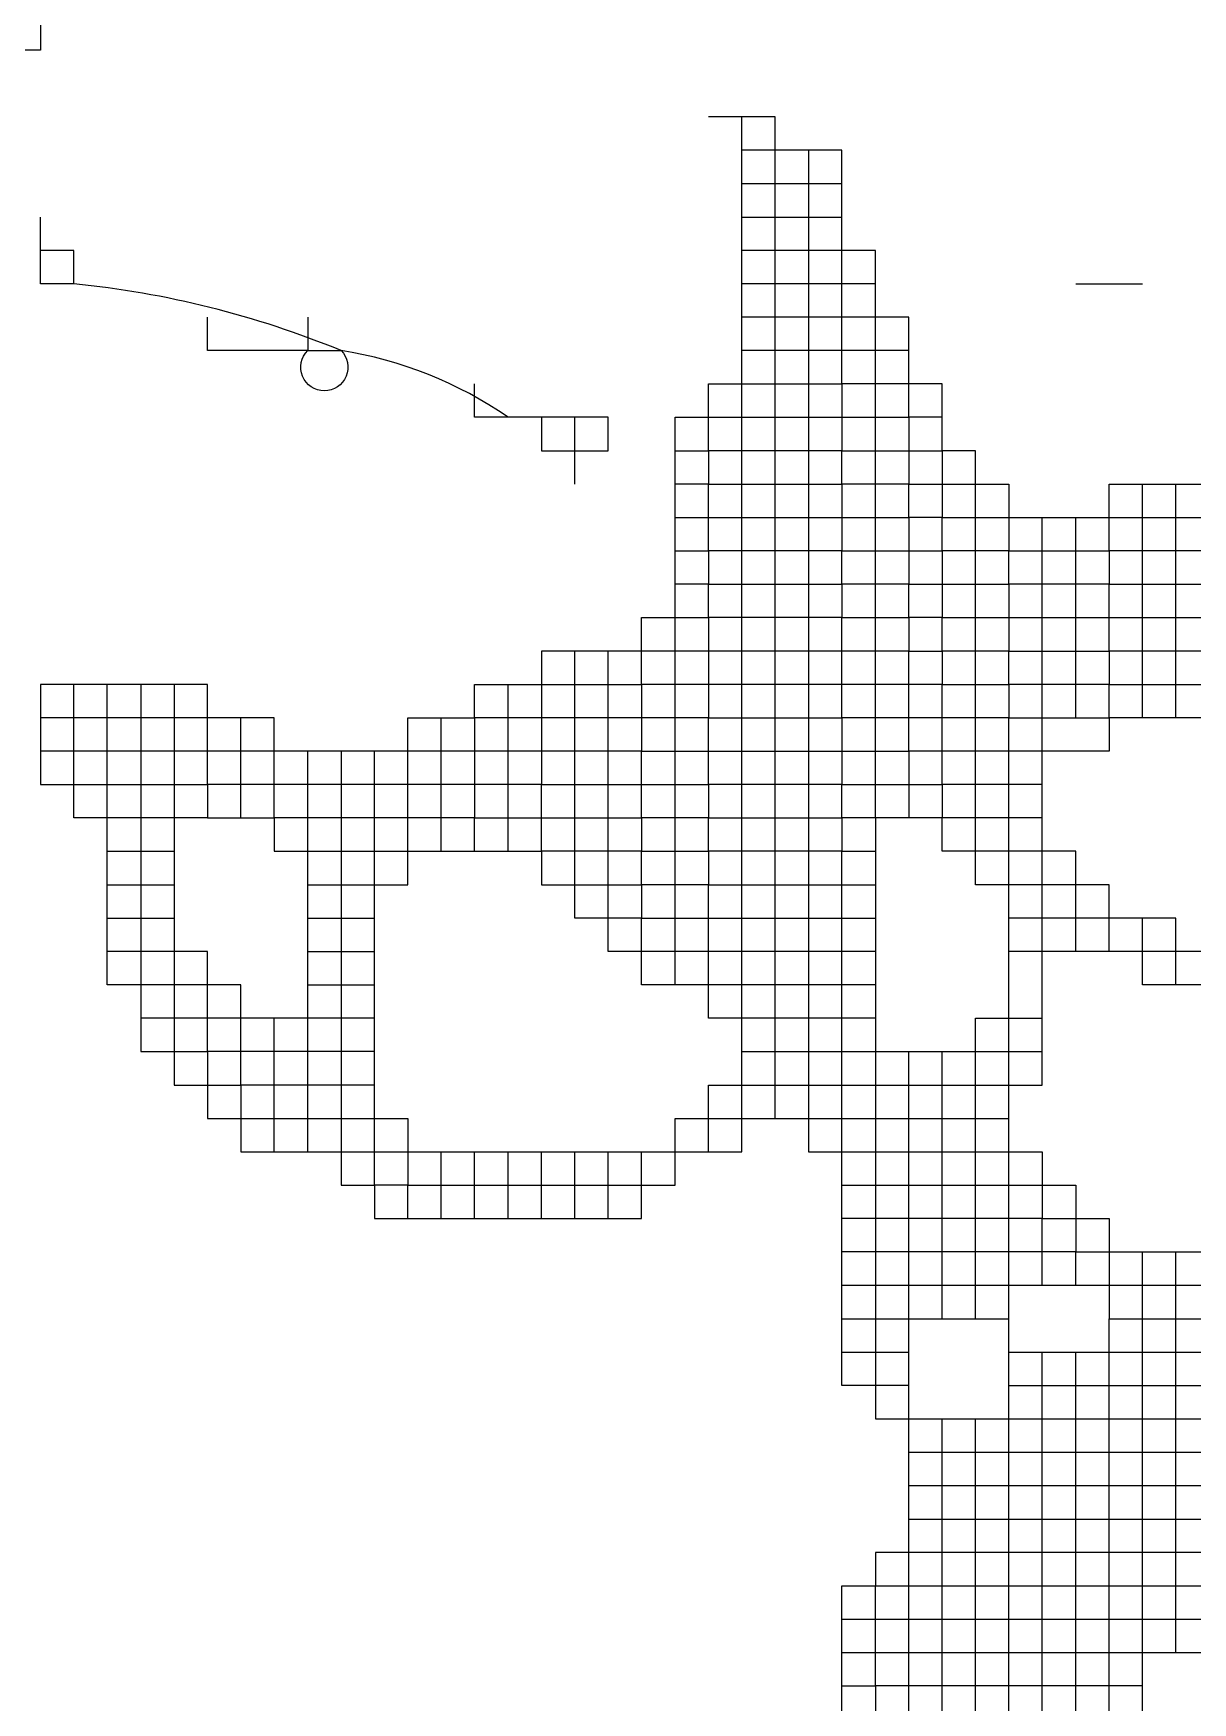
# Model space of a CAD drawing. Header units: millimetres. Extents: x 0 to 594, y 0 to 420.
# Drawn here: x 499.65 to 503.95, y 108.32 to 114.51 of the extents above; entities that cross this region are included whole.
import ezdxf
from ezdxf.enums import TextEntityAlignment as Align

# ---------------------------------------------------------------- set-up
doc = ezdxf.new("R2010")
doc.units = ezdxf.units.MM
doc.layers.add('TEXT', color=255, linetype='Continuous')
doc.styles.add('ECL', font='', dxfattribs={"width": 0.7, "height": 3})
doc.styles.get('ECL').set_extended_font_data('FangSong_GB2312')

# ---------------------------------------------------------------- blocks, each defined once
blk = doc.blocks.new('*U68')
at = {"color": 15, "linetype": 'Continuous'}
blk.add_lwpolyline([(-27.885, 8.2855), (-27.885, 8.137), (-28.0335, 8.137)], dxfattribs=at)
at = {"color": 145, "linetype": 'Continuous'}
for points in [[(-24.1725, 5.761), (-24.1725, 5.9095), (-24.1725, 6.058), (-24.1725, 6.2065), (-24.1725, 6.355), (-24.1725, 6.5035), (-24.1725, 6.652), (-24.1725, 6.8005), (-24.1725, 6.949), (-24.1725, 7.0975), (-24.1725, 7.246), (-24.321, 7.246), (-24.321, 7.3945), (-24.321, 7.543), (-24.321, 7.6915), (-24.618, 7.6915), (-24.618, 7.84), (-24.915, 7.84)], [(-27.4395, 5.3155), (-27.4395, 5.167), (-27.4395, 5.0185), (-27.4395, 4.87), (-27.4395, 4.7215), (-27.4395, 4.573), (-27.4395, 4.4245), (-27.4395, 4.276), (-27.4395, 4.1275), (-27.4395, 3.979), (-27.4395, 3.8305), (-27.4395, 3.682), (-27.291, 3.682), (-27.291, 3.5335), (-27.1425, 3.5335), (-27.1425, 3.385), (-26.994, 3.385), (-26.994, 3.2365), (-26.8455, 3.2365), (-26.697, 3.2365), (-26.5485, 3.2365), (-26.5485, 3.088), (-26.4, 3.088), (-26.4, 2.9395), (-26.2515, 2.9395), (-26.103, 2.9395), (-25.9545, 2.9395), (-25.806, 2.9395), (-25.6575, 2.9395), (-25.509, 2.9395), (-25.3605, 2.9395), (-25.212, 2.9395), (-25.212, 3.088), (-25.0635, 3.088), (-25.0635, 3.2365), (-25.0635, 3.385), (-24.915, 3.385), (-24.915, 3.5335), (-24.7665, 3.5335), (-24.618, 3.5335), (-24.4695, 3.5335), (-24.321, 3.5335), (-24.1725, 3.5335), (-24.024, 3.5335), (-23.8755, 3.5335), (-23.727, 3.5335), (-23.727, 3.682), (-23.5785, 3.682), (-23.43, 3.682)], [(-27.588, 4.276), (-27.4395, 4.276), (-27.291, 4.276)], [(-26.103, 2.9395), (-26.103, 3.088), (-26.103, 3.2365)], [(-25.509, 2.9395), (-25.509, 3.088), (-25.509, 3.2365)], [(-24.321, 2.3455), (-24.1725, 2.3455), (-24.024, 2.3455)]]:
    blk.add_lwpolyline(points, dxfattribs=at)
at = {"color": 251, "linetype": 'Continuous'}
for points in [[(-24.915, 3.2365), (-24.7665, 3.2365), (-24.7665, 3.385), (-24.7665, 3.5335), (-24.7665, 3.682), (-24.7665, 3.8305), (-24.7665, 3.979), (-24.7665, 4.1275), (-24.7665, 4.276), (-24.7665, 4.4245), (-24.7665, 4.573), (-24.7665, 4.7215), (-24.7665, 4.87), (-24.7665, 5.0185), (-24.7665, 5.167), (-24.7665, 5.3155), (-24.7665, 5.464), (-24.7665, 5.6125), (-24.7665, 5.761), (-24.7665, 5.9095), (-24.7665, 6.058), (-24.7665, 6.2065), (-24.7665, 6.355), (-24.7665, 6.5035), (-24.7665, 6.652), (-24.7665, 6.8005), (-24.7665, 6.949), (-24.7665, 7.0975), (-24.7665, 7.246), (-24.7665, 7.3945), (-24.7665, 7.543), (-24.7665, 7.6915), (-24.7665, 7.84)], [(-24.4695, 7.6915), (-24.4695, 7.543), (-24.4695, 7.3945), (-24.4695, 7.246), (-24.4695, 7.0975), (-24.4695, 6.949), (-24.4695, 6.8005), (-24.4695, 6.652), (-24.4695, 6.5035), (-24.4695, 6.355), (-24.4695, 6.2065), (-24.4695, 6.058), (-24.4695, 5.9095), (-24.4695, 5.761), (-24.4695, 5.6125), (-24.4695, 5.464), (-24.4695, 5.3155), (-24.4695, 5.167), (-24.4695, 5.0185), (-24.4695, 4.87), (-24.4695, 4.7215), (-24.4695, 4.573), (-24.4695, 4.4245), (-24.4695, 4.276), (-24.4695, 4.1275), (-24.4695, 3.979), (-24.4695, 3.8305), (-24.4695, 3.682), (-24.4695, 3.5335), (-24.4695, 3.385), (-24.4695, 3.2365), (-24.321, 3.2365), (-24.1725, 3.2365), (-24.024, 3.2365), (-23.8755, 3.2365), (-23.727, 3.2365), (-23.5785, 3.2365), (-23.43, 3.2365), (-23.43, 3.088), (-23.2815, 3.088), (-23.2815, 2.9395), (-23.133, 2.9395), (-23.133, 2.791), (-22.3905, 2.791)], [(-23.5785, 0.712), (-23.5785, 0.8605), (-23.5785, 1.009), (-23.5785, 1.1575), (-23.5785, 1.306), (-23.5785, 1.4545), (-23.5785, 1.603), (-23.5785, 1.7515), (-23.5785, 1.9), (-23.5785, 2.0485), (-23.5785, 2.197), (-23.5785, 2.3455), (-23.5785, 2.494), (-23.5785, 2.6425), (-23.5785, 2.791), (-23.5785, 2.9395), (-23.5785, 3.088), (-23.5785, 3.2365), (-23.5785, 3.385), (-23.5785, 3.5335), (-23.5785, 3.682), (-23.5785, 3.8305), (-23.5785, 3.979), (-23.5785, 4.1275), (-23.5785, 4.276), (-23.5785, 4.4245), (-23.5785, 4.573), (-23.727, 4.573), (-23.727, 4.7215), (-23.727, 4.87), (-23.727, 5.0185), (-23.727, 5.167), (-23.727, 5.3155), (-23.727, 5.464), (-23.727, 5.6125), (-23.727, 5.761), (-23.727, 5.9095), (-23.727, 6.058), (-23.727, 6.2065), (-23.727, 6.355), (-23.8755, 6.355), (-23.8755, 6.5035), (-23.8755, 6.652), (-24.024, 6.652), (-24.024, 6.8005), (-24.024, 6.949), (-24.1725, 6.949), (-24.321, 6.949), (-24.321, 7.0975), (-24.4695, 7.0975), (-24.618, 7.0975), (-24.7665, 7.0975)], [(-22.6875, 5.464), (-22.836, 5.464), (-22.9845, 5.464), (-23.133, 5.464), (-23.133, 5.3155), (-23.2815, 5.3155), (-23.43, 5.3155), (-23.5785, 5.3155), (-23.5785, 5.464), (-23.727, 5.464), (-23.8755, 5.464), (-23.8755, 5.6125), (-24.024, 5.6125), (-24.024, 5.761), (-24.1725, 5.761), (-24.321, 5.761), (-24.321, 5.9095), (-24.4695, 5.9095), (-24.618, 5.9095), (-24.7665, 5.9095), (-24.915, 5.9095), (-24.915, 5.761), (-25.0635, 5.761)], [(-24.1725, 3.8305), (-24.321, 3.8305), (-24.4695, 3.8305), (-24.618, 3.8305), (-24.7665, 3.8305), (-24.915, 3.8305), (-24.915, 3.979), (-25.0635, 3.979), (-25.212, 3.979), (-25.212, 4.1275), (-25.3605, 4.1275), (-25.3605, 4.276), (-25.509, 4.276), (-25.509, 4.4245), (-25.509, 4.573), (-25.509, 4.7215), (-25.509, 4.87), (-25.509, 5.0185), (-25.509, 5.167), (-25.509, 5.3155), (-25.509, 5.464)], [(-26.994, 4.7215), (-26.994, 4.87), (-26.994, 5.0185), (-26.994, 5.167)], [(-26.103, 4.573), (-26.103, 4.7215), (-26.103, 4.87), (-26.103, 5.0185), (-26.103, 5.167)], [(-26.697, 4.4245), (-26.5485, 4.4245), (-26.4, 4.4245), (-26.2515, 4.4245), (-26.2515, 4.573), (-26.2515, 4.7215), (-26.2515, 4.87), (-26.2515, 5.0185)], [(-26.697, 3.2365), (-26.697, 3.385), (-26.697, 3.5335), (-26.697, 3.682), (-26.697, 3.8305), (-26.697, 3.979), (-26.697, 4.1275), (-26.697, 4.276), (-26.697, 4.4245), (-26.697, 4.573), (-26.697, 4.7215), (-26.697, 4.87), (-26.697, 5.0185)], [(-24.024, 1.7515), (-23.8755, 1.7515), (-23.727, 1.7515), (-23.5785, 1.7515), (-23.43, 1.7515), (-23.2815, 1.7515), (-23.133, 1.7515), (-22.9845, 1.7515), (-22.836, 1.7515), (-22.6875, 1.7515)], [(-23.2815, 4.4245), (-23.2815, 4.573), (-23.43, 4.573), (-23.5785, 4.573), (-23.5785, 4.7215), (-23.727, 4.7215), (-23.8755, 4.7215), (-24.024, 4.7215), (-24.1725, 4.7215), (-24.321, 4.7215), (-24.321, 4.87), (-24.4695, 4.87), (-24.618, 4.87), (-24.7665, 4.87), (-24.915, 4.87), (-24.915, 4.7215), (-25.0635, 4.7215), (-25.212, 4.7215), (-25.212, 4.573), (-25.3605, 4.573), (-25.509, 4.573), (-25.6575, 4.573), (-25.6575, 4.4245), (-25.509, 4.4245), (-25.3605, 4.4245), (-25.212, 4.4245), (-25.212, 4.276), (-25.0635, 4.276), (-24.915, 4.276), (-24.915, 4.4245), (-25.0635, 4.4245), (-25.212, 4.4245), (-25.212, 4.573), (-25.0635, 4.573), (-24.915, 4.573), (-24.915, 4.7215), (-24.7665, 4.7215), (-24.618, 4.7215), (-24.4695, 4.7215), (-24.321, 4.7215), (-24.321, 4.573), (-24.1725, 4.573)], [(-24.1725, 4.7215), (-24.1725, 4.573), (-24.1725, 4.4245), (-24.1725, 4.276), (-24.1725, 4.1275), (-24.1725, 3.979), (-24.1725, 3.8305), (-24.1725, 3.682), (-24.1725, 3.5335), (-24.1725, 3.385), (-24.1725, 3.2365), (-24.1725, 3.088), (-24.1725, 2.9395), (-24.1725, 2.791), (-24.1725, 2.6425), (-24.1725, 2.494), (-24.1725, 2.3455), (-24.1725, 2.197), (-24.1725, 2.0485), (-24.024, 2.0485), (-23.5785, 2.0485), (-23.43, 2.0485), (-23.2815, 2.0485), (-23.133, 2.0485), (-22.9845, 2.0485), (-22.836, 2.0485), (-22.6875, 2.0485)], [(-23.5785, 2.197), (-23.43, 2.197), (-23.2815, 2.197), (-23.133, 2.197), (-22.9845, 2.197), (-22.836, 2.197), (-22.6875, 2.197), (-22.539, 2.197), (-22.3905, 2.197), (-22.3905, 2.3455), (-22.242, 2.3455), (-22.0935, 2.3455), (-22.0935, 2.197), (-21.945, 2.197), (-21.7965, 2.197), (-21.648, 2.197), (-21.648, 2.3455), (-21.4995, 2.3455), (-21.351, 2.3455), (-21.2025, 2.3455)], [(-24.321, 1.1575), (-24.1725, 1.1575), (-24.1725, 1.306), (-24.024, 1.306), (-23.8755, 1.306), (-23.727, 1.306), (-23.5785, 1.306), (-23.43, 1.306), (-23.2815, 1.306), (-23.133, 1.306), (-22.9845, 1.306), (-22.836, 1.306), (-22.6875, 1.306)]]:
    blk.add_lwpolyline(points, dxfattribs=at)
at = {"color": 157, "linetype": 'Continuous'}
for points in [[(-24.618, 3.385), (-24.618, 3.5335), (-24.618, 3.682), (-24.618, 3.8305), (-24.618, 3.979), (-24.618, 4.1275), (-24.618, 4.276), (-24.618, 4.4245), (-24.618, 4.573), (-24.618, 4.7215), (-24.618, 4.87), (-24.618, 5.0185), (-24.618, 5.167), (-24.618, 5.3155), (-24.618, 5.464), (-24.618, 5.6125), (-24.618, 5.761), (-24.618, 5.9095), (-24.618, 6.058), (-24.618, 6.2065), (-24.618, 6.355), (-24.618, 6.5035), (-24.618, 6.652), (-24.618, 6.8005), (-24.618, 6.949), (-24.618, 7.0975), (-24.618, 7.246), (-24.618, 7.3945), (-24.618, 7.543), (-24.618, 7.6915), (-24.7665, 7.6915)], [(-25.6575, 5.3155), (-25.509, 5.3155), (-25.3605, 5.3155), (-25.212, 5.3155), (-25.212, 5.464), (-25.212, 5.6125), (-25.0635, 5.6125), (-24.915, 5.6125), (-24.915, 5.761), (-24.7665, 5.761), (-24.618, 5.761), (-24.4695, 5.761), (-24.321, 5.761), (-24.321, 5.6125), (-24.1725, 5.6125), (-24.024, 5.6125), (-24.024, 5.464), (-23.8755, 5.464), (-23.8755, 5.3155), (-23.727, 5.3155), (-23.5785, 5.3155), (-23.5785, 5.167), (-23.43, 5.167), (-23.2815, 5.167), (-23.133, 5.167), (-23.133, 5.3155), (-22.9845, 5.3155), (-22.836, 5.3155), (-22.6875, 5.3155)], [(-22.9845, 5.167), (-22.9845, 5.3155), (-22.9845, 5.464), (-22.9845, 5.6125), (-22.9845, 5.761), (-22.9845, 5.9095), (-22.9845, 6.058), (-22.9845, 6.2065)], [(-22.836, 5.167), (-22.836, 5.3155), (-22.836, 5.464), (-22.836, 5.6125), (-22.836, 5.761), (-22.836, 5.9095), (-22.836, 6.058), (-22.836, 6.2065)], [(-25.806, 4.573), (-25.806, 4.7215), (-25.806, 4.87), (-25.806, 5.0185), (-25.806, 5.167), (-25.806, 5.3155)], [(-25.9545, 4.573), (-25.9545, 4.7215), (-25.806, 4.7215), (-25.6575, 4.7215), (-25.6575, 4.87), (-25.509, 4.87), (-25.3605, 4.87), (-25.212, 4.87), (-25.212, 5.0185), (-25.0635, 5.0185), (-24.915, 5.0185), (-24.915, 5.167), (-24.7665, 5.167), (-24.618, 5.167), (-24.4695, 5.167), (-24.321, 5.167), (-24.321, 5.0185), (-24.1725, 5.0185), (-24.024, 5.0185), (-24.024, 4.87), (-23.8755, 4.87), (-23.8755, 4.7215)], [(-24.7665, 3.682), (-24.618, 3.682), (-24.4695, 3.682), (-24.321, 3.682), (-24.1725, 3.682)], [(-24.024, 1.9), (-23.8755, 1.9), (-23.727, 1.9), (-23.5785, 1.9), (-23.43, 1.9), (-23.2815, 1.9), (-23.133, 1.9), (-22.9845, 1.9), (-22.836, 1.9), (-22.6875, 1.9)]]:
    blk.add_lwpolyline(points, dxfattribs=at)
at = {"color": 155, "linetype": 'Continuous'}
for points in [[(-24.7665, 7.543), (-24.618, 7.543), (-24.4695, 7.543), (-24.321, 7.543)], [(-24.024, 6.8005), (-24.1725, 6.8005), (-24.321, 6.8005), (-24.321, 6.949), (-24.4695, 6.949), (-24.618, 6.949), (-24.7665, 6.949)], [(-23.8755, 6.5035), (-24.024, 6.5035), (-24.024, 6.652), (-24.1725, 6.652), (-24.321, 6.652), (-24.321, 6.8005), (-24.4695, 6.8005), (-24.618, 6.8005), (-24.7665, 6.8005)], [(-27.1425, 4.7215), (-27.291, 4.7215), (-27.4395, 4.7215), (-27.588, 4.7215), (-27.7365, 4.7215), (-27.7365, 4.87), (-27.7365, 5.0185), (-27.7365, 5.167), (-27.7365, 5.3155)], [(-26.4, 3.5335), (-26.5485, 3.5335), (-26.697, 3.5335), (-26.8455, 3.5335), (-26.994, 3.5335), (-26.994, 3.682), (-27.1425, 3.682), (-27.1425, 3.8305), (-27.1425, 3.979), (-27.291, 3.979), (-27.4395, 3.979), (-27.588, 3.979), (-27.588, 4.1275), (-27.588, 4.276), (-27.588, 4.4245), (-27.588, 4.573), (-27.588, 4.7215), (-27.588, 4.87), (-27.588, 5.0185), (-27.588, 5.167), (-27.588, 5.3155)], [(-27.291, 5.3155), (-27.291, 5.167), (-27.291, 5.0185), (-27.291, 4.87), (-27.291, 4.7215), (-27.291, 4.573), (-27.291, 4.4245), (-27.291, 4.276), (-27.291, 4.1275), (-27.291, 3.979), (-27.291, 3.8305), (-27.291, 3.682), (-27.1425, 3.682), (-27.1425, 3.5335), (-26.994, 3.5335), (-26.994, 3.385), (-26.8455, 3.385), (-26.697, 3.385), (-26.5485, 3.385), (-26.4, 3.385), (-26.2515, 3.385), (-26.2515, 3.2365), (-25.0635, 3.2365), (-24.915, 3.2365), (-24.915, 3.385), (-24.7665, 3.385), (-24.618, 3.385), (-24.4695, 3.385), (-24.321, 3.385), (-24.1725, 3.385), (-24.024, 3.385), (-23.8755, 3.385), (-23.727, 3.385), (-23.5785, 3.385)], [(-26.2515, 2.9395), (-26.2515, 3.088), (-26.4, 3.088), (-26.4, 3.2365), (-26.4, 3.385), (-26.4, 3.5335), (-26.4, 3.682), (-26.4, 3.8305), (-26.4, 3.979), (-26.4, 4.1275), (-26.4, 4.276), (-26.4, 4.4245), (-26.4, 4.573), (-26.4, 4.7215), (-26.4, 4.87), (-26.4, 5.0185)], [(-24.1725, 4.1275), (-24.321, 4.1275), (-24.321, 4.276), (-24.1725, 4.276)], [(-26.4, 3.682), (-26.5485, 3.682), (-26.697, 3.682), (-26.8455, 3.682), (-26.994, 3.682), (-26.994, 3.8305), (-27.1425, 3.8305), (-27.291, 3.8305), (-27.4395, 3.8305)], [(-24.321, 2.6425), (-24.1725, 2.6425), (-24.024, 2.6425), (-23.8755, 2.6425), (-23.727, 2.6425), (-23.5785, 2.6425), (-23.43, 2.6425), (-23.2815, 2.6425), (-23.133, 2.6425), (-23.133, 2.494), (-22.9845, 2.494), (-22.836, 2.494), (-22.6875, 2.494)], [(-25.3605, 2.9395), (-25.3605, 3.088), (-25.3605, 3.2365)]]:
    blk.add_lwpolyline(points, dxfattribs=at)
at = {"color": 254, "linetype": 'Continuous'}
for points in [[(-27.7365, 7.0975), (-27.885, 7.0975), (-27.885, 7.246), (-27.885, 7.3945)], [(-23.2815, 7.0975), (-22.9845, 7.0975)], [(-25.509, 6.2065), (-25.509, 6.355), (-25.509, 6.5035)]]:
    blk.add_lwpolyline(points, dxfattribs=at)
at = {"color": 165, "linetype": 'Continuous'}
for points in [[(-24.7665, 7.3945), (-24.618, 7.3945), (-24.4695, 7.3945), (-24.321, 7.3945)], [(-24.1725, 7.0975), (-24.321, 7.0975), (-24.321, 7.246), (-24.4695, 7.246), (-24.618, 7.246), (-24.7665, 7.246)], [(-26.8455, 3.2365), (-26.8455, 3.385), (-26.8455, 3.5335), (-26.8455, 3.682), (-26.8455, 3.8305)], [(-23.43, 2.6425), (-23.43, 2.791), (-23.5785, 2.791), (-23.727, 2.791), (-23.8755, 2.791), (-24.024, 2.791), (-24.1725, 2.791), (-24.321, 2.791)]]:
    blk.add_lwpolyline(points, dxfattribs=at)
at = {"color": 254, "linetype": 'Continuous'}
for points in [[(-25.6575, 6.5035), (-25.6575, 6.355), (-25.509, 6.355), (-25.3605, 6.355), (-25.3605, 6.5035), (-25.806, 6.5035, 0.113246), (-26.5485, 6.8005, 0.072391), (-27.7365, 7.0975), (-27.7365, 7.246), (-27.885, 7.246)], [(-26.697, 6.949), (-26.697, 6.8005), (-26.5485, 6.8005, -2.414214), (-26.697, 6.8005), (-26.8455, 6.8005), (-26.994, 6.8005), (-27.1425, 6.8005), (-27.1425, 6.949)]]:
    blk.add_lwpolyline(points, format="xyb", dxfattribs=at)
at = {"color": 147, "linetype": 'Continuous'}
for points in [[(-25.0635, 6.355), (-24.915, 6.355), (-24.915, 6.5035), (-24.7665, 6.5035), (-24.618, 6.5035), (-24.4695, 6.5035), (-24.321, 6.5035), (-24.321, 6.355), (-24.1725, 6.355), (-24.024, 6.355), (-24.024, 6.2065), (-23.8755, 6.2065), (-23.8755, 6.058), (-23.727, 6.058), (-23.5785, 6.058), (-23.5785, 5.9095), (-23.43, 5.9095), (-23.2815, 5.9095), (-23.133, 5.9095), (-23.133, 6.058), (-22.9845, 6.058), (-22.836, 6.058), (-22.6875, 6.058)], [(-25.0635, 3.979), (-25.0635, 4.1275), (-25.0635, 4.276), (-25.0635, 4.4245), (-25.0635, 4.573), (-25.0635, 4.7215), (-25.0635, 4.87), (-25.0635, 5.0185), (-25.0635, 5.167), (-25.0635, 5.3155), (-25.0635, 5.464), (-25.0635, 5.6125), (-25.0635, 5.761), (-25.0635, 5.9095), (-25.0635, 6.058), (-25.0635, 6.2065), (-25.0635, 6.355), (-25.0635, 6.5035), (-24.915, 6.5035), (-24.915, 6.652), (-24.7665, 6.652), (-24.618, 6.652), (-24.4695, 6.652), (-24.321, 6.652), (-24.321, 6.5035), (-24.1725, 6.5035), (-24.024, 6.5035), (-24.024, 6.355), (-23.8755, 6.355), (-23.8755, 6.2065), (-23.727, 6.2065), (-23.5785, 6.2065), (-23.5785, 6.058), (-23.133, 6.058), (-23.133, 6.2065), (-22.3905, 6.2065)], [(-25.0635, 5.9095), (-24.915, 5.9095), (-24.915, 6.058), (-24.7665, 6.058), (-24.618, 6.058), (-24.4695, 6.058), (-24.321, 6.058), (-24.321, 5.9095), (-24.1725, 5.9095), (-24.024, 5.9095), (-24.024, 5.761), (-23.8755, 5.761), (-23.8755, 5.6125), (-23.727, 5.6125), (-23.5785, 5.6125), (-23.5785, 5.464), (-23.43, 5.464), (-23.2815, 5.464), (-23.133, 5.464), (-23.133, 5.6125), (-22.9845, 5.6125), (-22.836, 5.6125), (-22.6875, 5.6125)], [(-22.6875, 5.167), (-22.836, 5.167), (-22.9845, 5.167), (-23.133, 5.167), (-23.133, 5.0185), (-23.2815, 5.0185), (-23.43, 5.0185), (-23.5785, 5.0185), (-23.5785, 5.167), (-23.727, 5.167), (-23.8755, 5.167), (-23.8755, 5.3155), (-24.024, 5.3155), (-24.024, 5.464), (-24.1725, 5.464), (-24.321, 5.464), (-24.321, 5.6125), (-24.4695, 5.6125), (-24.618, 5.6125), (-24.7665, 5.6125), (-24.915, 5.6125), (-24.915, 5.464), (-25.0635, 5.464), (-25.212, 5.464), (-25.6575, 5.464), (-25.6575, 5.3155), (-25.6575, 5.167), (-25.806, 5.167), (-25.9545, 5.167), (-25.9545, 5.0185), (-26.103, 5.0185), (-26.2515, 5.0185), (-26.8455, 5.0185), (-26.8455, 5.167), (-27.1425, 5.167), (-27.1425, 5.3155), (-27.885, 5.3155), (-27.885, 5.167), (-27.885, 5.0185), (-27.885, 4.87), (-27.7365, 4.87), (-27.588, 4.87), (-27.4395, 4.87), (-27.291, 4.87), (-27.1425, 4.87), (-27.1425, 4.7215), (-26.994, 4.7215), (-26.8455, 4.7215), (-26.8455, 4.573), (-26.697, 4.573), (-26.5485, 4.573), (-26.4, 4.573), (-26.2515, 4.573), (-26.103, 4.573), (-25.9545, 4.573), (-25.806, 4.573), (-25.6575, 4.573), (-25.6575, 4.7215), (-25.509, 4.7215), (-25.3605, 4.7215), (-25.212, 4.7215), (-25.212, 4.87), (-25.0635, 4.87), (-24.915, 4.87), (-24.915, 5.0185), (-24.7665, 5.0185), (-24.618, 5.0185), (-24.4695, 5.0185), (-24.321, 5.0185), (-24.321, 4.87), (-24.1725, 4.87), (-24.024, 4.87), (-24.024, 4.7215)], [(-24.321, 2.494), (-24.321, 2.6425), (-24.321, 2.791), (-24.321, 2.9395), (-24.321, 3.088), (-24.321, 3.2365), (-24.321, 3.385), (-24.321, 3.5335), (-24.321, 3.682), (-24.321, 3.8305), (-24.321, 3.979), (-24.321, 4.1275), (-24.4695, 4.1275), (-24.618, 4.1275), (-24.7665, 4.1275), (-24.915, 4.1275), (-24.915, 4.276), (-24.7665, 4.276), (-24.618, 4.276), (-24.4695, 4.276), (-24.321, 4.276), (-24.321, 4.4245), (-24.1725, 4.4245)], [(-23.2815, 2.6425), (-23.2815, 2.791), (-23.43, 2.791), (-23.43, 2.9395), (-23.5785, 2.9395), (-23.727, 2.9395), (-23.8755, 2.9395), (-24.024, 2.9395), (-24.1725, 2.9395), (-24.321, 2.9395)], [(-23.727, 0.712), (-23.727, 0.8605), (-23.727, 1.009), (-23.727, 1.1575), (-23.727, 1.306), (-23.727, 1.4545), (-23.727, 1.603), (-23.727, 1.7515), (-23.727, 1.9), (-23.727, 2.0485)], [(-23.43, 0.712), (-23.43, 0.8605), (-23.43, 1.009), (-23.43, 1.1575), (-23.43, 1.306), (-23.43, 1.4545), (-23.43, 1.603), (-23.43, 1.7515), (-23.43, 1.9), (-23.43, 2.0485)]]:
    blk.add_lwpolyline(points, dxfattribs=at)
at = {"color": 253, "linetype": 'Continuous'}
for points in [[(-25.806, 6.5035), (-25.9545, 6.5035), (-25.9545, 6.652)], [(-26.2515, 5.0185), (-26.2515, 5.167), (-25.9545, 5.167), (-25.9545, 5.3155), (-25.6575, 5.3155)], [(-22.539, 3.979), (-22.539, 4.1275), (-22.836, 4.1275), (-22.836, 4.276), (-23.133, 4.276), (-23.133, 4.4245), (-23.2815, 4.4245)], [(-24.1725, 3.682), (-23.727, 3.682), (-23.727, 3.8305), (-23.5785, 3.8305), (-23.43, 3.8305)]]:
    blk.add_lwpolyline(points, dxfattribs=at)
at = {"color": 167, "linetype": 'Continuous'}
for points in [[(-25.0635, 6.058), (-24.915, 6.058), (-24.915, 6.2065), (-24.7665, 6.2065), (-24.618, 6.2065), (-24.4695, 6.2065), (-24.321, 6.2065), (-24.321, 6.058), (-24.1725, 6.058), (-24.024, 6.058), (-24.024, 5.9095), (-23.8755, 5.9095), (-23.8755, 5.761), (-23.727, 5.761), (-23.5785, 5.761), (-23.5785, 5.6125), (-23.43, 5.6125), (-23.2815, 5.6125), (-23.133, 5.6125), (-23.133, 5.761), (-22.9845, 5.761), (-22.836, 5.761), (-22.6875, 5.761)], [(-22.6875, 5.9095), (-22.836, 5.9095), (-22.9845, 5.9095), (-23.133, 5.9095), (-23.133, 5.761), (-23.2815, 5.761), (-23.43, 5.761), (-23.5785, 5.761), (-23.5785, 5.9095), (-23.727, 5.9095), (-23.8755, 5.9095), (-23.8755, 6.058), (-24.024, 6.058), (-24.024, 6.2065), (-24.1725, 6.2065), (-24.321, 6.2065), (-24.321, 6.355), (-24.4695, 6.355), (-24.618, 6.355), (-24.7665, 6.355), (-24.915, 6.355), (-24.915, 6.2065), (-25.0635, 6.2065)], [(-23.43, 5.0185), (-23.43, 5.167), (-23.43, 5.3155), (-23.43, 5.464), (-23.43, 5.6125), (-23.43, 5.761), (-23.43, 5.9095), (-23.43, 6.058)], [(-24.1725, 4.7215), (-24.1725, 4.87), (-24.1725, 5.0185), (-24.1725, 5.167), (-24.1725, 5.3155), (-24.1725, 5.464), (-24.1725, 5.6125), (-24.1725, 5.761)], [(-23.43, 4.87), (-23.5785, 4.87), (-23.5785, 5.0185), (-23.727, 5.0185), (-23.8755, 5.0185), (-23.8755, 5.167), (-24.024, 5.167), (-24.024, 5.3155), (-24.1725, 5.3155), (-24.321, 5.3155), (-24.321, 5.464), (-24.4695, 5.464), (-24.618, 5.464), (-24.7665, 5.464), (-24.915, 5.464), (-24.915, 5.3155), (-25.0635, 5.3155), (-25.212, 5.3155), (-25.212, 5.167), (-25.3605, 5.167), (-25.509, 5.167), (-25.6575, 5.167), (-25.6575, 5.0185), (-25.806, 5.0185), (-25.9545, 5.0185), (-25.9545, 4.87), (-26.103, 4.87), (-26.2515, 4.87), (-26.4, 4.87), (-26.5485, 4.87), (-26.697, 4.87), (-26.8455, 4.87), (-26.8455, 5.0185), (-26.994, 5.0185), (-27.1425, 5.0185), (-27.1425, 5.167), (-27.291, 5.167), (-27.4395, 5.167), (-27.588, 5.167), (-27.7365, 5.167), (-27.885, 5.167)], [(-23.43, 4.7215), (-23.5785, 4.7215), (-23.5785, 4.87), (-23.727, 4.87), (-23.8755, 4.87), (-23.8755, 5.0185), (-24.024, 5.0185), (-24.024, 5.167), (-24.1725, 5.167), (-24.321, 5.167), (-24.321, 5.3155), (-24.4695, 5.3155), (-24.618, 5.3155), (-24.7665, 5.3155), (-24.915, 5.3155), (-24.915, 5.167), (-25.0635, 5.167), (-25.212, 5.167), (-25.212, 5.0185), (-25.3605, 5.0185), (-25.509, 5.0185), (-25.6575, 5.0185), (-25.6575, 4.87), (-25.806, 4.87), (-25.9545, 4.87), (-25.9545, 4.7215), (-26.103, 4.7215), (-26.2515, 4.7215), (-26.4, 4.7215), (-26.5485, 4.7215), (-26.697, 4.7215), (-26.8455, 4.7215), (-26.8455, 4.87), (-26.994, 4.87), (-27.1425, 4.87), (-27.1425, 5.0185), (-27.291, 5.0185), (-27.4395, 5.0185), (-27.588, 5.0185), (-27.7365, 5.0185), (-27.885, 5.0185)]]:
    blk.add_lwpolyline(points, dxfattribs=at)
at = {"color": 139, "linetype": 'Continuous'}
blk.add_lwpolyline([(-23.2815, 5.167), (-23.2815, 5.3155), (-23.2815, 5.464), (-23.2815, 5.6125), (-23.2815, 5.761), (-23.2815, 5.9095), (-23.2815, 6.058)], dxfattribs=at)
at = {"color": 250, "linetype": 'Continuous'}
for points in [[(-24.1725, 3.979), (-24.321, 3.979), (-24.4695, 3.979), (-24.618, 3.979), (-24.7665, 3.979), (-24.915, 3.979), (-24.915, 4.1275), (-25.0635, 4.1275), (-25.212, 4.1275), (-25.212, 4.276), (-25.3605, 4.276), (-25.3605, 4.4245), (-25.3605, 4.573), (-25.3605, 4.7215), (-25.3605, 4.87), (-25.3605, 5.0185), (-25.3605, 5.167), (-25.3605, 5.3155), (-25.3605, 5.464)], [(-24.024, 1.603), (-23.8755, 1.603), (-23.727, 1.603), (-23.5785, 1.603), (-23.43, 1.603), (-23.2815, 1.603), (-23.133, 1.603), (-22.9845, 1.603), (-22.836, 1.603), (-22.6875, 1.603)]]:
    blk.add_lwpolyline(points, dxfattribs=at)
at = {"color": 137, "linetype": 'Continuous'}
for points in [[(-26.5485, 5.0185), (-26.5485, 4.87), (-26.5485, 4.7215), (-26.5485, 4.573), (-26.5485, 4.4245), (-26.5485, 4.276), (-26.5485, 4.1275), (-26.5485, 3.979), (-26.5485, 3.8305), (-26.5485, 3.682), (-26.5485, 3.5335), (-26.5485, 3.385), (-26.5485, 3.2365), (-26.4, 3.2365), (-26.2515, 3.2365), (-26.2515, 3.088), (-26.103, 3.088), (-25.9545, 3.088), (-25.806, 3.088), (-25.6575, 3.088), (-25.509, 3.088), (-25.3605, 3.088), (-25.212, 3.088), (-25.212, 3.2365)], [(-24.321, 3.088), (-24.1725, 3.088), (-24.024, 3.088), (-23.8755, 3.088), (-23.727, 3.088), (-23.5785, 3.088), (-23.43, 3.088), (-23.43, 2.9395), (-23.2815, 2.9395), (-23.2815, 2.791), (-23.133, 2.791), (-23.133, 2.6425), (-22.9845, 2.6425), (-22.836, 2.6425), (-22.6875, 2.6425)]]:
    blk.add_lwpolyline(points, dxfattribs=at)
at = {"color": 252, "linetype": 'Continuous'}
for points in [[(-23.727, 2.494), (-23.727, 2.6425), (-23.727, 2.791), (-23.727, 2.9395), (-23.727, 3.088), (-23.727, 3.2365), (-23.727, 3.385), (-23.727, 3.5335), (-23.5785, 3.5335), (-23.43, 3.5335), (-23.43, 3.682), (-23.43, 3.8305), (-23.43, 3.979), (-23.43, 4.1275), (-23.43, 4.276), (-23.43, 4.4245), (-23.43, 4.573), (-23.43, 4.7215), (-23.43, 4.87), (-23.43, 5.0185)], [(-24.321, 4.4245), (-24.321, 4.573), (-24.4695, 4.573), (-24.618, 4.573), (-24.7665, 4.573), (-24.915, 4.573), (-24.915, 4.4245), (-24.7665, 4.4245), (-24.618, 4.4245), (-24.4695, 4.4245), (-24.321, 4.4245)], [(-26.697, 4.276), (-26.5485, 4.276), (-26.4, 4.276)], [(-26.4, 3.8305), (-26.5485, 3.8305), (-26.697, 3.8305), (-26.994, 3.8305), (-26.994, 3.979), (-27.1425, 3.979), (-27.1425, 4.1275), (-27.291, 4.1275), (-27.4395, 4.1275), (-27.588, 4.1275)], [(-26.697, 4.1275), (-26.5485, 4.1275), (-26.4, 4.1275)], [(-26.697, 3.979), (-26.5485, 3.979), (-26.4, 3.979)], [(-23.8755, 2.494), (-23.8755, 2.6425), (-23.8755, 2.791), (-23.8755, 2.9395), (-23.8755, 3.088), (-23.8755, 3.2365), (-23.8755, 3.385), (-23.8755, 3.5335), (-23.8755, 3.682)], [(-22.836, 1.009), (-22.836, 1.1575), (-22.836, 1.306), (-22.836, 1.4545), (-22.836, 1.603), (-22.836, 1.7515), (-22.836, 1.9), (-22.836, 2.0485), (-22.836, 2.197), (-22.836, 2.3455), (-22.836, 2.494), (-22.836, 2.6425), (-22.836, 2.791)], [(-23.5785, 2.3455), (-23.133, 2.3455), (-22.9845, 2.3455), (-22.836, 2.3455), (-22.6875, 2.3455), (-22.539, 2.3455), (-22.3905, 2.3455), (-22.3905, 2.494), (-22.242, 2.494), (-22.0935, 2.494), (-22.0935, 2.3455), (-21.648, 2.3455), (-21.648, 2.494), (-21.4995, 2.494), (-21.351, 2.494), (-21.2025, 2.494)], [(-23.43, 2.0485), (-23.43, 2.197), (-23.43, 2.3455)], [(-24.321, 1.009), (-24.1725, 1.009), (-24.1725, 1.1575), (-24.024, 1.1575), (-23.8755, 1.1575), (-23.727, 1.1575), (-23.5785, 1.1575), (-23.43, 1.1575), (-23.2815, 1.1575), (-23.133, 1.1575), (-22.9845, 1.1575), (-22.836, 1.1575), (-22.6875, 1.1575), (-22.539, 1.1575), (-22.3905, 1.1575), (-22.3905, 1.306), (-22.242, 1.306), (-22.0935, 1.306), (-22.0935, 1.1575), (-21.945, 1.1575), (-21.945, 1.009)], [(-24.321, 0.8605), (-24.1725, 0.8605), (-24.1725, 1.009), (-24.024, 1.009), (-23.8755, 1.009), (-23.727, 1.009), (-23.5785, 1.009), (-23.43, 1.009), (-23.2815, 1.009), (-23.133, 1.009), (-22.9845, 1.009), (-22.836, 1.009), (-22.6875, 1.009)]]:
    blk.add_lwpolyline(points, dxfattribs=at)
at = {"color": 8, "linetype": 'Continuous'}
for points in [[(-23.133, 4.1275), (-23.133, 4.276), (-23.2815, 4.276), (-23.2815, 4.4245), (-23.43, 4.4245), (-23.5785, 4.4245), (-23.727, 4.4245), (-23.727, 4.573), (-23.8755, 4.573), (-23.8755, 4.7215)], [(-27.588, 4.573), (-27.4395, 4.573), (-27.291, 4.573)], [(-27.588, 4.4245), (-27.4395, 4.4245), (-27.291, 4.4245)], [(-23.2815, 4.1275), (-23.2815, 4.276), (-23.43, 4.276), (-23.5785, 4.276)], [(-24.024, 2.197), (-24.1725, 2.197), (-24.321, 2.197), (-24.321, 2.3455), (-24.321, 2.494), (-24.1725, 2.494), (-24.024, 2.494), (-23.8755, 2.494), (-23.727, 2.494), (-23.5785, 2.494)]]:
    blk.add_lwpolyline(points, dxfattribs=at)
at = {"color": 153, "linetype": 'Continuous'}
for points in [[(-22.836, 3.979), (-22.836, 4.1275), (-22.9845, 4.1275), (-22.9845, 4.276)], [(-25.9545, 2.9395), (-25.9545, 3.088), (-25.9545, 3.2365)], [(-25.806, 2.9395), (-25.806, 3.088), (-25.806, 3.2365)], [(-25.6575, 2.9395), (-25.6575, 3.088), (-25.6575, 3.2365)]]:
    blk.add_lwpolyline(points, dxfattribs=at)
at = {"color": 143, "linetype": 'Continuous'}
blk.add_lwpolyline([(-22.3905, 3.979), (-22.539, 3.979), (-22.6875, 3.979), (-22.836, 3.979), (-22.9845, 3.979), (-22.9845, 4.1275), (-23.133, 4.1275), (-23.2815, 4.1275), (-23.43, 4.1275), (-23.5785, 4.1275)], dxfattribs=at)
at = {"color": 77, "linetype": 'Continuous'}
for points in [[(-24.024, 0.712), (-24.024, 0.8605), (-24.024, 1.009), (-24.024, 1.1575), (-24.024, 1.306), (-24.024, 1.4545), (-24.024, 1.603), (-24.024, 1.7515), (-24.024, 1.9), (-24.024, 2.0485), (-24.024, 2.197), (-24.024, 2.3455), (-24.024, 2.494), (-24.024, 2.6425), (-24.024, 2.791), (-24.024, 2.9395), (-24.024, 3.088), (-24.024, 3.2365), (-24.024, 3.385), (-24.024, 3.5335), (-24.024, 3.682)], [(-23.8755, 0.712), (-23.8755, 0.8605), (-23.8755, 1.009), (-23.8755, 1.1575), (-23.8755, 1.306), (-23.8755, 1.4545), (-23.8755, 1.603), (-23.8755, 1.7515), (-23.8755, 1.9), (-23.8755, 2.0485)]]:
    blk.add_lwpolyline(points, dxfattribs=at)
at = {"color": 97, "linetype": 'Continuous'}
for points in [[(-22.9845, 0.712), (-22.9845, 0.8605), (-22.9845, 1.009), (-22.9845, 1.1575), (-22.9845, 1.306), (-22.9845, 1.4545), (-22.9845, 1.603), (-22.9845, 1.7515), (-22.9845, 1.9), (-22.9845, 2.0485), (-22.9845, 2.197), (-22.9845, 2.3455), (-22.9845, 2.494), (-22.9845, 2.6425), (-22.9845, 2.791)], [(-23.2815, 0.712), (-23.2815, 0.8605), (-23.2815, 1.009), (-23.2815, 1.1575), (-23.2815, 1.306), (-23.2815, 1.4545), (-23.2815, 1.603), (-23.2815, 1.7515), (-23.2815, 1.9), (-23.2815, 2.0485), (-23.2815, 2.197), (-23.2815, 2.3455)], [(-22.6875, 1.4545), (-22.836, 1.4545), (-22.9845, 1.4545), (-23.133, 1.4545), (-23.2815, 1.4545), (-23.43, 1.4545), (-23.5785, 1.4545), (-23.727, 1.4545), (-23.8755, 1.4545), (-24.024, 1.4545), (-24.1725, 1.4545), (-24.1725, 1.306)], [(-24.321, 0.712), (-24.321, 0.8605), (-24.321, 1.009), (-24.321, 1.1575), (-24.321, 1.306), (-24.1725, 1.306)]]:
    blk.add_lwpolyline(points, dxfattribs=at)
at = {"color": 86, "linetype": 'Continuous'}
blk.add_lwpolyline([(-23.133, 0.712), (-23.133, 0.8605), (-23.133, 1.009), (-23.133, 1.1575), (-23.133, 1.306), (-23.133, 1.4545), (-23.133, 1.603), (-23.133, 1.7515), (-23.133, 1.9), (-23.133, 2.0485), (-23.133, 2.197), (-23.133, 2.3455), (-23.133, 2.494)], dxfattribs=at)
at = {"color": 47, "linetype": 'Continuous'}
blk.add_lwpolyline([(-22.9845, 0.8605), (-23.133, 0.8605), (-23.2815, 0.8605), (-23.43, 0.8605), (-23.5785, 0.8605), (-23.727, 0.8605), (-23.8755, 0.8605), (-24.024, 0.8605), (-24.1725, 0.8605), (-24.1725, 0.712)], dxfattribs=at)
blk = doc.blocks.new('XXDAFRAM-CH-HENG-A2')
at = {"layer": 'TEXT', "xscale": 0.8333333333339397, "yscale": 0.8333333333334849, "zscale": 0.8333333333333334}
blk.add_blockref('*U68', (522.9168, 107.6677), dxfattribs=at)
at = {"linetype": 'Continuous', "style": 'ECL', "width": 0.7}
for tag, height, p in [('DESIGNSTATUS', 3.5, (571.8528, 76.5743)), ('ENDESIGNSTATUS', 3.5, (571.8897, 70.8893)), ('O', 4, (537.75, 63.4599)), ('G', 4, (574.75, 63.4599)), ('VEREN40', 4, (580.9167, 63.4599)), ('V', 4, (531.5833, 63.4599)), ('L', 4, (543.9167, 63.4599)), ('N', 4, (550.0833, 63.4599)), ('D', 4, (562.4167, 63.4599)), ('W', 4, (568.5833, 63.4599)), ('DWGNAME1', 5, (522.1164, 48.7065)), ('DWGNAME', 5, (521.928, 42.3554)), ('DWGENAME1', 5, (521.928, 42.1319)), ('DWGENAME', 5, (521.928, 35.7)), ('DWGNAME2', 5, (521.928, 35.0565)), ('DWGENAME2', 5, (522.2723, 28.9071)), ('DWGNO', 4, (511.8104, 15.1389)), ('VEREN40', 4, (578.7385, 15.1389))]:
    blk.add_attdef(tag, text='', height=height, dxfattribs=at).set_placement(p, align=Align.MIDDLE)
at = {"style": 'ECL', "width": 0.7, "flags": 1}
for p in [(450.3889, 48.2777), (450.3889, 40.2777), (450.3889, 32.2777), (450.3889, 24.2777)]:
    blk.add_attdef('DATE', text='', height=5, dxfattribs=at).set_placement(p, align=Align.MIDDLE)
for tag, p in [('SJ1', (419.5556, 44.2777)), ('JH', (419.5556, 36.2777)), ('SH1', (419.5556, 28.2777)), ('PZ', (419.5556, 20.2778)), ('BL', (419.5556, 10))]:
    blk.add_attdef(tag, p, '', height=5, dxfattribs=at)

msp = doc.modelspace()

# ---------------------------------------------------------------- block references
msp.add_blockref('XXDAFRAM-CH-HENG-A2', (0, 0))

doc.saveas('drawing.dxf')
